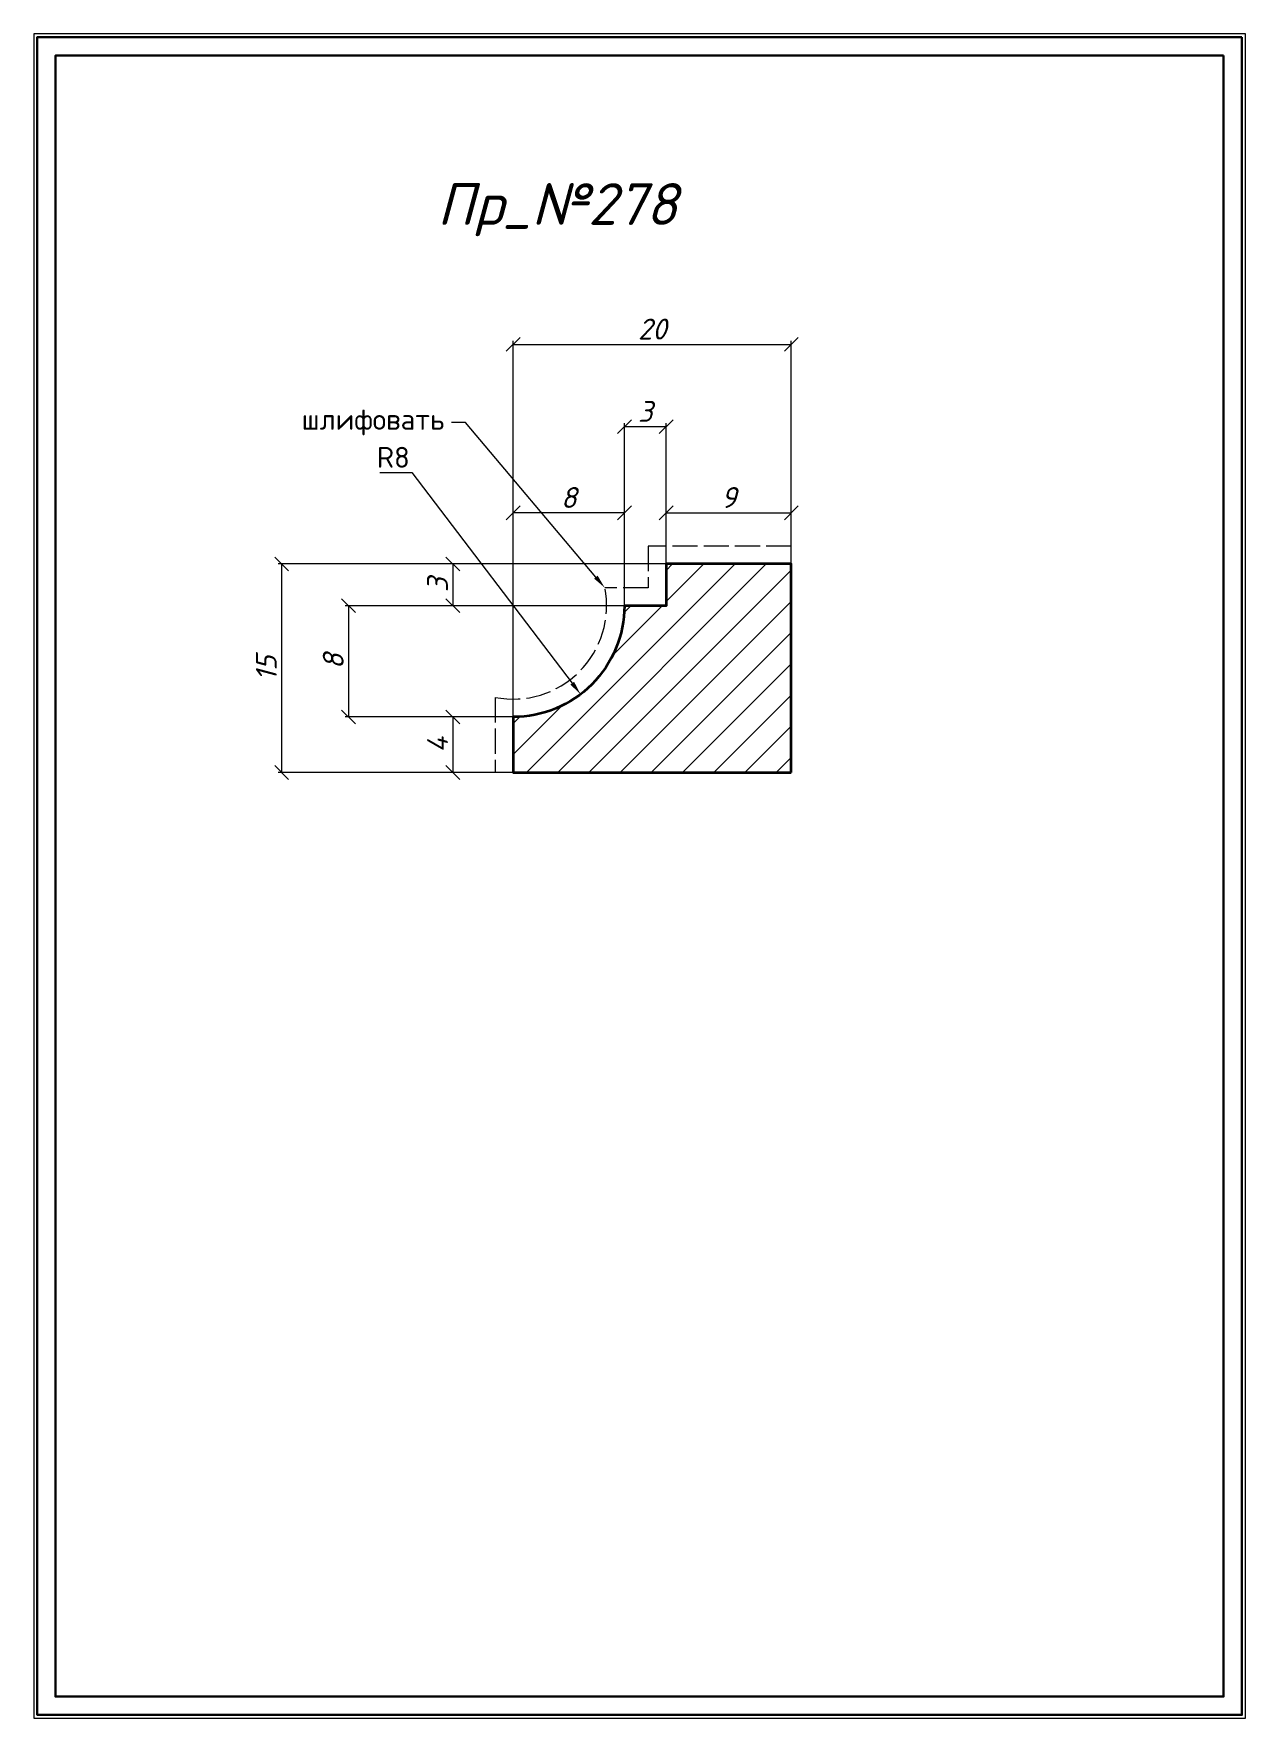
# Model space of a CAD drawing. Header units: millimetres. Extents: x 867 to 954, y -4049 to -3928.
import ezdxf
from ezdxf import colors
from ezdxf.entities.mleader import LeaderData, LeaderLine
from ezdxf.math import Vec2, Vec3

# ---------------------------------------------------------------- set-up
doc = ezdxf.new("R2010")
doc.units = ezdxf.units.MM
doc.linetypes.add('ACAD_ISO02W100', pattern=[15, 12, -3])
doc.layers.get('0').update_dxf_attribs({"lineweight": 13})
for name, color, linetype, lineweight in [('Пр_№278', 1, 'Continuous', 35), ('служебный слой ЛИНИИ ПУНКТИРНЫЕ', 7, 'ACAD_ISO02W100', 13), ('служебный слой НАДПИСИ', 7, 'Continuous', 13), ('служебный слой РАЗМЕРЫ', 7, 'Continuous', 9), ('служебный слой ШТАМП', 7, 'Continuous', 30), ('служебный слой ШТРИХОВКА', 7, 'Continuous', 5)]:
    doc.layers.add(name, color=color, linetype=linetype, lineweight=lineweight)
doc.styles.add('ЕСКД', font='isocpeur.ttf', dxfattribs={"oblique": 15})
doc.styles.add('ЕСКД профили размеры', font='isocpeur.ttf')
doc.styles.add('ЕСКД профили текст', font='isocpeur.ttf')
doc.dimstyles.new('ЕСКД', dxfattribs={"dimtxt": 3.5, "dimasz": 2.5, "dimexe": 0.25, "dimexo": 0, "dimgap": 0.35, "dimtad": 1, "dimdec": 1, "dimzin": 9, "dimtxsty": 'ЕСКД', "dimblk": 'OBLIQUE', "dimcen": 0, "dimclrd": 256, "dimclre": 256, "dimclrt": 256, "dimadec": 1, "dimazin": 0, "dimtfac": 1, "dimtdec": 1, "dimtmove": 0, "dimatfit": 3, "dimldrblk": 'DOTSMALL', "dimfxl": 1, "dimlwd": -1, "dimlwe": -1, "dimarcsym": 0})
doc.dimstyles.new('ЕСКД профили$4', dxfattribs={"dimtxt": 1.5, "dimasz": 1, "dimexe": 0.3, "dimexo": 0, "dimgap": 0.35, "dimtad": 1, "dimtoh": 1, "dimdec": 1, "dimzin": 9, "dimtxsty": 'ЕСКД профили размеры', "dimblk": 'OBLIQUE', "dimcen": 0, "dimse1": 1, "dimclrd": 256, "dimclre": 256, "dimclrt": 256, "dimadec": 1, "dimazin": 0, "dimtfac": 1, "dimtdec": 1, "dimtofl": 0, "dimtmove": 0, "dimatfit": 3, "dimldrblk": 'DOTSMALL', "dimfxl": 1, "dimlwd": -1, "dimlwe": -1, "dimarcsym": 2})

# ---------------------------------------------------------------- blocks, each defined once
blk = doc.blocks.new('_DotSmall')
at = {"color": 0, "linetype": 'ByBlock', "lineweight": -3, "const_width": 0.5}
blk.add_lwpolyline([(-0.0625, 0, 1), (0.0625, 0, 1)], format="xyb", close=True, dxfattribs=at)
blk = doc.blocks.new('_OBLIQUE')
at = {"color": 0, "linetype": 'ByBlock'}
blk.add_line((-0.5, -0.5), (0.5, 0.5), dxfattribs=at)
blk = doc.blocks.new('*D9')
at = {"layer": 'Defpoints', "color": 0, "transparency": 16777216}
for p in [(896.52, -3962.33), (901.37, -3968.69)]:
    blk.add_point(p, dxfattribs=at)
at = {"layer": 'служебный слой РАЗМЕРЫ', "transparency": 16777216}
for p, q in [((891.78, -3959.12), (894.08, -3959.12)), ((894.08, -3959.12), (905.62, -3974.26))]:
    blk.add_line(p, q, dxfattribs=at)
blk.add_solid([(905.75, -3974.16), (905.48, -3974.36), (906.22, -3975.06)], dxfattribs=at)
at = {"layer": 'служебный слой РАЗМЕРЫ', "transparency": 16777216, "insert": (892.75, -3958.02), "char_height": 1.5, "attachment_point": 5, "style": 'ЕСКД профили размеры'}
blk.add_mtext('R8', dxfattribs=at)
blk = doc.blocks.new('*D8')
at = {"layer": 'Defpoints', "color": 0, "transparency": 16777216}
for p in [(912.37, -3965.69), (884.72, -3980.69), (901.37, -3980.69)]:
    blk.add_point(p, dxfattribs=at)
at = {"layer": 'служебный слой РАЗМЕРЫ', "transparency": 16777216}
for p, q in [((912.37, -3965.69), (884.47, -3965.69)), ((884.72, -3965.69), (884.72, -3980.69)), ((901.37, -3980.69), (884.47, -3980.69))]:
    blk.add_line(p, q, dxfattribs=at)
for p, rotation in [((884.72, -3965.69), 90), ((884.72, -3980.69), 270)]:
    blk.add_blockref('_OBLIQUE', p, dxfattribs=dict(at, rotation=rotation))
at = {"layer": 'служебный слой РАЗМЕРЫ', "transparency": 16777216, "insert": (883.62, -3973.19), "char_height": 1.5, "attachment_point": 5, "rotation": 90, "style": 'ЕСКД'}
blk.add_mtext('15', dxfattribs=at)
blk = doc.blocks.new('*D7')
at = {"layer": 'Defpoints', "color": 0, "transparency": 16777216}
for p in [(901.37, -3976.69), (897.03, -3980.69), (901.37, -3980.69)]:
    blk.add_point(p, dxfattribs=at)
at = {"layer": 'служебный слой РАЗМЕРЫ', "transparency": 16777216}
for p, q in [((901.37, -3976.69), (896.78, -3976.69)), ((897.03, -3976.69), (897.03, -3980.69)), ((901.37, -3980.69), (896.78, -3980.69))]:
    blk.add_line(p, q, dxfattribs=at)
for p, rotation in [((897.03, -3976.69), 90), ((897.03, -3980.69), 270)]:
    blk.add_blockref('_OBLIQUE', p, dxfattribs=dict(at, rotation=rotation))
at = {"layer": 'служебный слой РАЗМЕРЫ', "transparency": 16777216, "insert": (895.93, -3978.69), "char_height": 1.5, "attachment_point": 5, "rotation": 90, "style": 'ЕСКД'}
blk.add_mtext('4', dxfattribs=at)
blk = doc.blocks.new('*D6')
at = {"layer": 'Defpoints', "color": 0, "transparency": 16777216}
for p in [(909.37, -3968.69), (889.53, -3976.69), (901.37, -3976.69)]:
    blk.add_point(p, dxfattribs=at)
at = {"layer": 'служебный слой РАЗМЕРЫ', "transparency": 16777216}
for p, q in [((909.37, -3968.69), (889.28, -3968.69)), ((889.53, -3968.69), (889.53, -3976.69)), ((901.37, -3976.69), (889.28, -3976.69))]:
    blk.add_line(p, q, dxfattribs=at)
for p, rotation in [((889.53, -3968.69), 90), ((889.53, -3976.69), 270)]:
    blk.add_blockref('_OBLIQUE', p, dxfattribs=dict(at, rotation=rotation))
at = {"layer": 'служебный слой РАЗМЕРЫ', "transparency": 16777216, "insert": (888.43, -3972.69), "char_height": 1.5, "attachment_point": 5, "rotation": 90, "style": 'ЕСКД'}
blk.add_mtext('8', dxfattribs=at)
blk = doc.blocks.new('*D5')
at = {"layer": 'Defpoints', "color": 0, "transparency": 16777216}
for p in [(912.37, -3965.69), (897.03, -3968.69), (909.37, -3968.69)]:
    blk.add_point(p, dxfattribs=at)
at = {"layer": 'служебный слой РАЗМЕРЫ', "transparency": 16777216}
for p, q in [((912.37, -3965.69), (896.78, -3965.69)), ((897.03, -3965.69), (897.03, -3968.69)), ((909.37, -3968.69), (896.78, -3968.69))]:
    blk.add_line(p, q, dxfattribs=at)
for p, rotation in [((897.03, -3965.69), 90), ((897.03, -3968.69), 270)]:
    blk.add_blockref('_OBLIQUE', p, dxfattribs=dict(at, rotation=rotation))
at = {"layer": 'служебный слой РАЗМЕРЫ', "transparency": 16777216, "insert": (895.93, -3967.19), "char_height": 1.5, "attachment_point": 5, "rotation": 90, "style": 'ЕСКД'}
blk.add_mtext('3', dxfattribs=at)
blk = doc.blocks.new('*D4')
at = {"layer": 'Defpoints', "color": 0, "transparency": 16777216}
for p in [(901.37, -3962.01), (909.37, -3968.69), (901.37, -3976.69)]:
    blk.add_point(p, dxfattribs=at)
at = {"layer": 'служебный слой РАЗМЕРЫ', "transparency": 16777216}
for p, q in [((901.37, -3976.69), (901.37, -3961.76)), ((909.37, -3962.01), (901.37, -3962.01)), ((909.37, -3968.69), (909.37, -3961.76))]:
    blk.add_line(p, q, dxfattribs=at)
at = {"layer": 'служебный слой РАЗМЕРЫ', "transparency": 16777216, "rotation": 180}
blk.add_blockref('_OBLIQUE', (901.37, -3962.01), dxfattribs=at)
at = {"layer": 'служебный слой РАЗМЕРЫ', "transparency": 16777216}
blk.add_blockref('_OBLIQUE', (909.37, -3962.01), dxfattribs=at)
at = {"layer": 'служебный слой РАЗМЕРЫ', "transparency": 16777216, "insert": (905.37, -3960.91), "char_height": 1.5, "attachment_point": 5, "style": 'ЕСКД'}
blk.add_mtext('8', dxfattribs=at)
blk = doc.blocks.new('*D3')
at = {"layer": 'Defpoints', "color": 0, "transparency": 16777216}
for p in [(909.37, -3955.82), (912.37, -3965.69), (909.37, -3968.69)]:
    blk.add_point(p, dxfattribs=at)
at = {"layer": 'служебный слой РАЗМЕРЫ', "transparency": 16777216}
for p, q in [((909.37, -3968.69), (909.37, -3955.57)), ((912.37, -3955.82), (909.37, -3955.82)), ((912.37, -3965.69), (912.37, -3955.57))]:
    blk.add_line(p, q, dxfattribs=at)
at = {"layer": 'служебный слой РАЗМЕРЫ', "transparency": 16777216, "rotation": 180}
blk.add_blockref('_OBLIQUE', (909.37, -3955.82), dxfattribs=at)
at = {"layer": 'служебный слой РАЗМЕРЫ', "transparency": 16777216}
blk.add_blockref('_OBLIQUE', (912.37, -3955.82), dxfattribs=at)
at = {"layer": 'служебный слой РАЗМЕРЫ', "transparency": 16777216, "insert": (910.87, -3954.72), "char_height": 1.5, "attachment_point": 5, "style": 'ЕСКД'}
blk.add_mtext('3', dxfattribs=at)

msp = doc.modelspace()

# ---------------------------------------------------------------- hatches: boundary and pattern name
at = {"layer": 'служебный слой ШТРИХОВКА'}
h = msp.add_hatch(dxfattribs=at)
h.set_pattern_fill('ANSI31', color=256, scale=0.5, style=0)
h.paths.add_polyline_path([(921.37, -3965.69), (912.37, -3965.69), (912.37, -3968.69), (909.37, -3968.69, -0.414214), (901.37, -3976.69), (901.37, -3980.69), (921.37, -3980.69)])

# ---------------------------------------------------------------- linework, layer by layer
at = {"layer": 'Пр_№278'}
msp.add_lwpolyline([(921.37, -3980.69), (921.37, -3965.69), (912.37, -3965.69), (912.37, -3968.69), (909.37, -3968.69, -0.414214), (901.37, -3976.69), (901.37, -3980.69)], format="xyb", close=True, dxfattribs=at)
at = {"layer": 'служебный слой ЛИНИИ ПУНКТИРНЫЕ', "ltscale": 0.15}
msp.add_lwpolyline([(921.37, -3964.4), (911.08, -3964.4), (911.08, -3967.4), (907.96, -3967.4, -0.532909), (900.08, -3975.28), (900.08, -3980.69)], format="xyb", dxfattribs=at)
at = {"layer": 'служебный слой ШТАМП', "color": 6, "lineweight": 5, "ltscale": 100}
msp.add_lwpolyline([(954.02, -3927.56), (866.89, -3927.56), (866.89, -4048.69), (954.02, -4048.69)], close=True, dxfattribs=at)
at = {"layer": 'служебный слой ШТАМП', "ltscale": 100}
for points in [[(953.77, -3927.81), (867.14, -3927.81), (867.14, -4048.44), (953.77, -4048.44)], [(952.45, -3929.13), (868.45, -3929.13), (868.45, -4047.13), (952.45, -4047.13)]]:
    msp.add_lwpolyline(points, close=True, dxfattribs=at)

# ---------------------------------------------------------------- texts
at = {"layer": 'служебный слой НАДПИСИ', "style": 'ЕСКД', "oblique": 15}
msp.add_text('Пр_№278', height=3, dxfattribs=at).set_placement((895.9, -3941.31))

# ---------------------------------------------------------------- dimensions: what is measured, and where the dimension line sits
at = {"layer": 'служебный слой РАЗМЕРЫ'}
for base, p1 in [((921.37, -3949.9), (901.37, -3976.69)), ((921.37, -3962.01), (912.37, -3965.69))]:
    msp.add_linear_dim(base=base, p1=p1, p2=(921.37, -3965.69), dimstyle='ЕСКД', override={"dimtxt": 1.5, "dimasz": 1}, dxfattribs=at).render()
for base, p1, p2, picture, middle in [((909.37, -3955.82), (912.37, -3965.69), (909.37, -3968.69), '*D3', (910.87, -3954.72)), ((901.37, -3962.01), (909.37, -3968.69), (901.37, -3976.69), '*D4', (905.37, -3960.91))]:
    dim = msp.add_linear_dim(base=base, p1=p1, p2=p2, dimstyle='ЕСКД', override={"dimtxt": 1.5, "dimasz": 1}, dxfattribs=at)
    dim.commit()
    dim.dimension.update_dxf_attribs({"geometry": picture, "text_midpoint": middle})
dim = msp.add_radius_dim(center=(901.37, -3968.69), mpoint=(896.52, -3962.33), dimstyle='ЕСКД профили$4', override={"dimsah": 1}, dxfattribs=at)
dim.commit()
dim.dimension.update_dxf_attribs({"geometry": '*D9', "text_midpoint": (892.75, -3959.12), "dimtype": 132})
for base, p1, p2, picture, middle in [((884.72, -3980.69), (912.37, -3965.69), (901.37, -3980.69), '*D8', (883.62, -3973.19)), ((897.03, -3968.69), (912.37, -3965.69), (909.37, -3968.69), '*D5', (895.93, -3967.19)), ((889.53, -3976.69), (909.37, -3968.69), (901.37, -3976.69), '*D6', (888.43, -3972.69)), ((897.03, -3980.69), (901.37, -3976.69), (901.37, -3980.69), '*D7', (895.93, -3978.69))]:
    dim = msp.add_linear_dim(base=base, p1=p1, p2=p2, angle=90, dimstyle='ЕСКД', override={"dimtxt": 1.5, "dimasz": 1}, dxfattribs=at)
    dim.commit()
    dim.dimension.update_dxf_attribs({"geometry": picture, "text_midpoint": middle})

# ---------------------------------------------------------------- leaders
ml = msp.add_multileader_mtext('Standard', dxfattribs=at)
ml.set_content('\\A1;шлифовать', color=256, style='ЕСКД профили текст')
ml.set_leader_properties(color=256, linetype='ByLayer', lineweight=-1)
ml.build(insert=Vec2(0, 0))
ml.multileader.update_dxf_attribs({"dogleg_length": 1, "arrow_head_size": 1})
ctx = ml.context
ctx.base_point, ctx.char_height, ctx.arrow_head_size, ctx.landing_gap_size, ctx.plane_origin = Vec3(885.74, -3955.51), 1.5, 1, 0.5, Vec3(905.71, -3942.35)
ctx.text_align_type = 2
notes = []
notes.append((ctx, [(0, (1, 1, 0), (897.94, -3955.51), (-1, 0), 1, [(0, [(907.96, -3967.4)], 0, [])])]))
ctx.mtext.insert, ctx.mtext.alignment, ctx.mtext.flow_direction = Vec3(896.44, -3954.54), 3, 5
for ctx, leaders in notes:
    for number, flags, end, landing, length, lines in leaders:
        leader = LeaderData()
        leader.index, (leader.has_last_leader_line, leader.has_dogleg_vector, leader.attachment_direction) = number, flags
        leader.last_leader_point, leader.dogleg_vector, leader.dogleg_length = Vec3(end), Vec3(landing), length
        for number, points, colour, breaks in lines:
            line = LeaderLine()
            line.index, line.vertices, line.color, line.breaks = number, Vec3.list(points), colors.encode_raw_color(colour), breaks
            leader.lines.append(line)
        ctx.leaders.append(leader)

doc.saveas('drawing.dxf')
